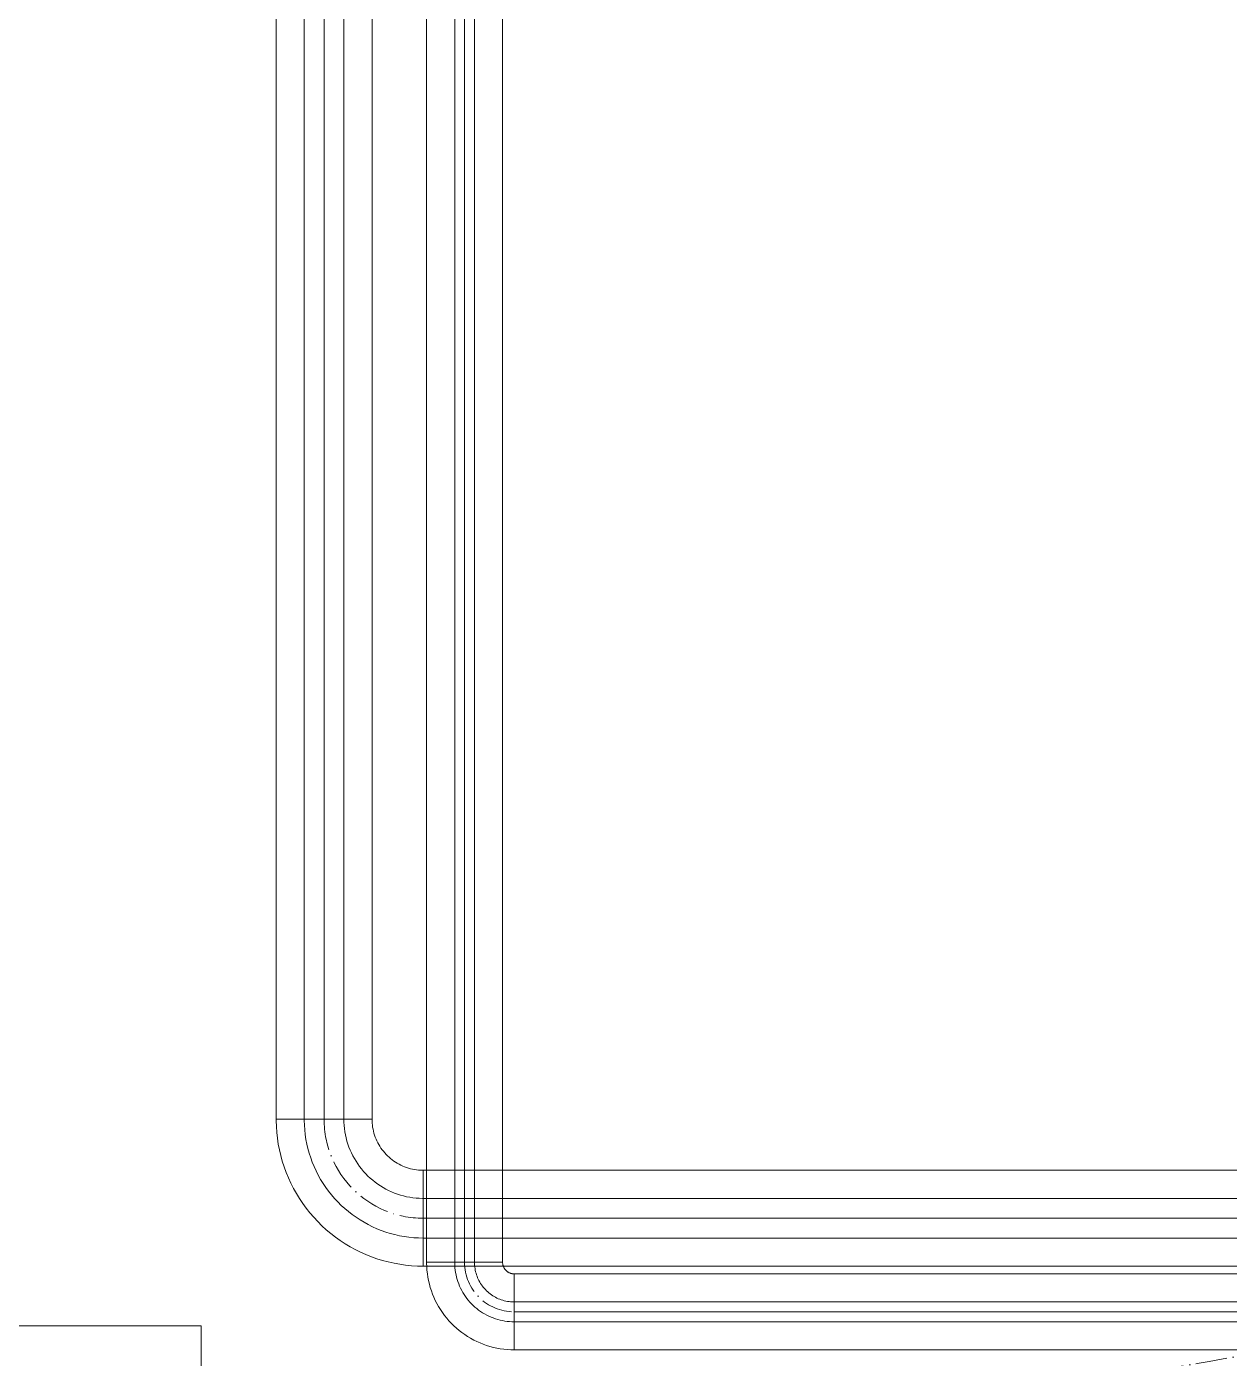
# Model space of a CAD drawing. Header units: millimetres. Extents: x -88595 to 880822, y -1054509 to -148035.
# Drawn here: x 292783 to 293168.1, y -278227.9 to -277801.3 of the extents above; entities that cross this region are included whole.
import ezdxf

# ---------------------------------------------------------------- set-up
doc = ezdxf.new("R2010")
doc.units = ezdxf.units.MM
doc.linetypes.add('$3$ADSK_Осевая', pattern=[14, 10, -2, 0, -2])
doc.linetypes.add('$5$ADSK_Осевая', pattern=[14, 10, -2, 0, -2])
for name, color, linetype, lineweight in [('Изоляция', 7, 'Continuous', 18), ('Трубопровод', 7, 'Continuous', 18), ('Трубопроводы', 7, 'Continuous', 18)]:
    doc.layers.add(name, color=color, linetype=linetype, lineweight=lineweight)

# ---------------------------------------------------------------- blocks, each defined once
blk = doc.blocks.new('$0$ADSK_МедьПайка_Отвод-гнутая труба - Отвод _гнутая труба_-V42-В_Координация_2 этаж ОВ3')
at = {"layer": 'Трубопроводы', "color": 134, "true_color": 0x00a6a6}
for p, q in [((6.35, 31.75), (-6.35, 31.75)), ((6.35, 31.75), (-6.35, 31.75)), ((-31.75, 6.35), (-31.75, -6.35)), ((-31.75, 6.35), (-31.75, -6.35))]:
    blk.add_line(p, q, dxfattribs=at)
at = {"layer": 'Трубопроводы', "color": 134, "true_color": 0x00a6a6, "flags": 128}
for points in [[(-31.75, -6.35), (-30.23, -6.32), (-28.71, -6.23), (-27.19, -6.08), (-25.68, -5.86), (-24.18, -5.59), (-22.69, -5.26), (-21.22, -4.87), (-19.77, -4.42), (-18.33, -3.91), (-16.91, -3.34), (-15.52, -2.72), (-14.16, -2.04), (-12.82, -1.31), (-11.51, -0.53), (-10.24, 0.3), (-9, 1.19), (-7.79, 2.12), (-6.63, 3.11), (-5.5, 4.13), (-4.42, 5.21), (-3.38, 6.32), (-2.38, 7.47), (-1.44, 8.67), (-0.54, 9.9), (0.31, 11.16), (1.11, 12.46), (1.85, 13.79), (2.54, 15.15), (3.18, 16.54), (3.76, 17.94), (4.28, 19.38), (4.75, 20.83), (5.16, 22.29), (5.51, 23.78), (5.8, 25.27), (6.02, 26.78), (6.19, 28.3), (6.3, 29.82), (6.35, 31.34), (6.35, 31.75)], [(-6.35, 31.75), (-6.37, 30.73), (-6.43, 29.72), (-6.53, 28.71), (-6.67, 27.7), (-6.86, 26.7), (-7.08, 25.71), (-7.34, 24.73), (-7.64, 23.76), (-7.98, 22.8), (-8.36, 21.86), (-8.77, 20.93), (-9.22, 20.02), (-9.71, 19.13), (-10.23, 18.26), (-10.79, 17.41), (-11.38, 16.58), (-12, 15.78), (-12.65, 15), (-13.34, 14.25), (-14.05, 13.53), (-14.8, 12.84), (-15.57, 12.17), (-16.36, 11.54), (-17.18, 10.94), (-18.03, 10.38), (-18.89, 9.84), (-19.78, 9.35), (-20.68, 8.89), (-21.61, 8.46), (-22.55, 8.08), (-23.5, 7.73), (-24.47, 7.42), (-25.45, 7.14), (-26.44, 6.91), (-27.43, 6.72), (-28.44, 6.57), (-29.45, 6.45), (-30.46, 6.38), (-31.48, 6.35), (-31.75, 6.35)]]:
    blk.add_lwpolyline(points, dxfattribs=at)
blk = doc.blocks.new('$0$ADSK_МедьПайка_Отвод-гнутая труба - Отвод _гнутая труба_-V44-В_Координация_2 этаж ОВ3')
at = {"layer": 'Трубопроводы', "color": 190, "true_color": 0x8000ff}
for p, q in [((3.18, 15.88), (-3.17, 15.88)), ((3.18, 15.88), (-3.17, 15.88)), ((-15.87, 3.18), (-15.87, -3.17)), ((-15.87, 3.18), (-15.87, -3.17))]:
    blk.add_line(p, q, dxfattribs=at)
at = {"layer": 'Трубопроводы', "color": 190, "true_color": 0x8000ff, "flags": 128}
for points in [[(-15.87, -3.17), (-15.11, -3.16), (-14.35, -3.11), (-13.59, -3.04), (-12.84, -2.93), (-12.09, -2.8), (-11.35, -2.63), (-10.61, -2.43), (-9.88, -2.21), (-9.16, -1.95), (-8.46, -1.67), (-7.76, -1.36), (-7.08, -1.02), (-6.41, -0.66), (-5.76, -0.27), (-5.12, 0.15), (-4.5, 0.6), (-3.9, 1.06), (-3.31, 1.55), (-2.75, 2.07), (-2.21, 2.6), (-1.69, 3.16), (-1.19, 3.74), (-0.72, 4.33), (-0.27, 4.95), (0.16, 5.58), (0.55, 6.23), (0.93, 6.9), (1.27, 7.58), (1.59, 8.27), (1.88, 8.97), (2.14, 9.69), (2.38, 10.41), (2.58, 11.15), (2.75, 11.89), (2.9, 12.64), (3.01, 13.39), (3.1, 14.15), (3.15, 14.91), (3.17, 15.67), (3.18, 15.88)], [(-3.17, 15.88), (-3.19, 15.37), (-3.22, 14.86), (-3.27, 14.35), (-3.34, 13.85), (-3.43, 13.35), (-3.54, 12.86), (-3.67, 12.37), (-3.82, 11.88), (-3.99, 11.4), (-4.18, 10.93), (-4.38, 10.47), (-4.61, 10.01), (-4.85, 9.56), (-5.11, 9.13), (-5.39, 8.7), (-5.69, 8.29), (-6, 7.89), (-6.33, 7.5), (-6.67, 7.13), (-7.03, 6.76), (-7.4, 6.42), (-7.78, 6.09), (-8.18, 5.77), (-8.59, 5.47), (-9.01, 5.19), (-9.45, 4.92), (-9.89, 4.67), (-10.34, 4.44), (-10.8, 4.23), (-11.27, 4.04), (-11.75, 3.86), (-12.23, 3.71), (-12.72, 3.57), (-13.22, 3.46), (-13.72, 3.36), (-14.22, 3.28), (-14.72, 3.23), (-15.23, 3.19), (-15.74, 3.18), (-15.87, 3.18)]]:
    blk.add_lwpolyline(points, dxfattribs=at)

msp = doc.modelspace()

# ---------------------------------------------------------------- linework, layer by layer
at = {"layer": 'Изоляция', "color": 190, "true_color": 0x8000ff}
for p, q in [((292911.07, -274533.07), (292911.07, -278197.12)), ((292935.42, -278197.12), (292935.42, -274533.07)), ((292935.42, -278197.12), (292911.07, -278197.12)), ((293272.38, -278200.83), (292939.12, -278200.83)), ((292939.12, -278225.17), (292939.12, -278200.83)), ((292939.12, -278225.17), (293272.38, -278225.17))]:
    msp.add_line(p, q, dxfattribs=at)
at = {"layer": 'Изоляция', "color": 134, "true_color": 0x00a6a6}
for p, q in [((292862.89, -274578.95), (292862.89, -278151.25)), ((292893.59, -278151.25), (292893.59, -274578.95)), ((292893.59, -278151.25), (292862.89, -278151.25)), ((293231.5, -278167.65), (292909.99, -278167.65)), ((292909.99, -278198.35), (292909.99, -278167.65)), ((292909.99, -278198.35), (293231.5, -278198.35))]:
    msp.add_line(p, q, dxfattribs=at)
at = {"layer": 'Изоляция', "color": 134, "true_color": 0x00a6a6, "flags": 128}
for points in [[(292909.99, -278198.35), (292908.11, -278198.31), (292906.23, -278198.2), (292904.36, -278198.01), (292902.49, -278197.75), (292900.64, -278197.41), (292898.8, -278197), (292896.98, -278196.52), (292895.18, -278195.96), (292893.4, -278195.33), (292891.65, -278194.63), (292889.93, -278193.86), (292888.24, -278193.03), (292886.59, -278192.12), (292884.98, -278191.16), (292883.4, -278190.12), (292881.87, -278189.03), (292880.38, -278187.87), (292878.94, -278186.66), (292877.55, -278185.39), (292876.21, -278184.06), (292874.92, -278182.69), (292873.69, -278181.26), (292872.52, -278179.78), (292871.41, -278178.26), (292870.36, -278176.7), (292869.38, -278175.09), (292868.45, -278173.45), (292867.6, -278171.77), (292866.81, -278170.06), (292866.1, -278168.32), (292865.45, -278166.55), (292864.87, -278164.75), (292864.37, -278162.94), (292863.94, -278161.11), (292863.58, -278159.26), (292863.3, -278157.39), (292863.09, -278155.52), (292862.96, -278153.64), (292862.9, -278151.76), (292862.89, -278151.25)], [(292893.59, -278151.25), (292893.61, -278151.91), (292893.65, -278152.56), (292893.71, -278153.21), (292893.8, -278153.86), (292893.92, -278154.51), (292894.06, -278155.15), (292894.23, -278155.78), (292894.43, -278156.41), (292894.65, -278157.03), (292894.89, -278157.64), (292895.16, -278158.24), (292895.45, -278158.82), (292895.76, -278159.4), (292896.1, -278159.96), (292896.46, -278160.51), (292896.84, -278161.04), (292897.24, -278161.56), (292897.66, -278162.06), (292898.11, -278162.55), (292898.57, -278163.01), (292899.05, -278163.46), (292899.55, -278163.89), (292900.06, -278164.3), (292900.59, -278164.68), (292901.13, -278165.05), (292901.69, -278165.39), (292902.26, -278165.71), (292902.85, -278166.01), (292903.45, -278166.29), (292904.05, -278166.54), (292904.67, -278166.76), (292905.29, -278166.96), (292905.92, -278167.14), (292906.56, -278167.29), (292907.21, -278167.41), (292907.86, -278167.51), (292908.51, -278167.58), (292909.16, -278167.63), (292909.82, -278167.65), (292909.99, -278167.65)]]:
    msp.add_lwpolyline(points, dxfattribs=at)
at = {"layer": 'Изоляция', "color": 190, "true_color": 0x8000ff, "flags": 128}
for points in [[(292939.12, -278225.17), (292938, -278225.15), (292936.88, -278225.09), (292935.76, -278224.97), (292934.65, -278224.82), (292933.55, -278224.62), (292932.45, -278224.37), (292931.37, -278224.08), (292930.3, -278223.75), (292929.24, -278223.38), (292928.2, -278222.96), (292927.17, -278222.5), (292926.17, -278222.01), (292925.18, -278221.47), (292924.22, -278220.89), (292923.28, -278220.28), (292922.37, -278219.62), (292921.48, -278218.94), (292920.62, -278218.21), (292919.8, -278217.46), (292919, -278216.67), (292918.23, -278215.85), (292917.5, -278215), (292916.8, -278214.12), (292916.14, -278213.21), (292915.52, -278212.28), (292914.93, -278211.32), (292914.38, -278210.35), (292913.87, -278209.35), (292913.4, -278208.33), (292912.98, -278207.29), (292912.59, -278206.24), (292912.25, -278205.17), (292911.95, -278204.09), (292911.69, -278202.99), (292911.48, -278201.89), (292911.31, -278200.78), (292911.18, -278199.67), (292911.11, -278198.55), (292911.07, -278197.43), (292911.07, -278197.12)], [(292935.42, -278197.12), (292935.42, -278197.27), (292935.43, -278197.42), (292935.45, -278197.57), (292935.47, -278197.71), (292935.49, -278197.86), (292935.53, -278198), (292935.56, -278198.15), (292935.61, -278198.29), (292935.66, -278198.43), (292935.71, -278198.57), (292935.77, -278198.7), (292935.84, -278198.83), (292935.91, -278198.96), (292935.98, -278199.09), (292936.07, -278199.21), (292936.15, -278199.33), (292936.24, -278199.45), (292936.34, -278199.56), (292936.44, -278199.67), (292936.54, -278199.78), (292936.65, -278199.88), (292936.76, -278199.98), (292936.88, -278200.07), (292937, -278200.16), (292937.12, -278200.24), (292937.25, -278200.32), (292937.38, -278200.39), (292937.51, -278200.46), (292937.64, -278200.52), (292937.78, -278200.57), (292937.92, -278200.62), (292938.06, -278200.67), (292938.2, -278200.71), (292938.35, -278200.74), (292938.49, -278200.77), (292938.64, -278200.79), (292938.78, -278200.81), (292938.93, -278200.82), (292939.08, -278200.82), (292939.12, -278200.83)]]:
    msp.add_lwpolyline(points, dxfattribs=at)
at = {"layer": 'Трубопровод', "color": 190, "linetype": 'Continuous', "true_color": 0x8000ff}
for p, q in [((292920.07, -274533.07), (292920.07, -278197.12)), ((292926.42, -278197.12), (292926.42, -274533.07)), ((293272.38, -278209.83), (292939.12, -278209.83)), ((292939.12, -278216.17), (293272.38, -278216.17))]:
    msp.add_line(p, q, dxfattribs=at)
at = {"layer": 'Трубопровод', "color": 190, "true_color": 0x8000ff}
for p, q in [((292923.24, -274533.07), (292923.24, -278197.12)), ((292923.24, -274533.07), (292923.24, -278197.12)), ((293272.38, -278213), (292939.12, -278213)), ((293272.38, -278213), (292939.12, -278213))]:
    msp.add_line(p, q, dxfattribs=at)
at = {"layer": 'Трубопровод', "color": 134, "linetype": 'Continuous', "true_color": 0x00a6a6}
for p, q in [((292871.89, -274578.95), (292871.89, -278151.25)), ((292884.59, -278151.25), (292884.59, -274578.95)), ((293231.5, -278176.65), (292909.99, -278176.65)), ((292909.99, -278189.35), (293231.5, -278189.35))]:
    msp.add_line(p, q, dxfattribs=at)
at = {"layer": 'Трубопровод', "color": 134, "true_color": 0x00a6a6}
for p, q in [((292878.24, -274578.95), (292878.24, -278151.25)), ((292878.24, -274578.95), (292878.24, -278151.25)), ((293231.5, -278183), (292909.99, -278183)), ((293231.5, -278183), (292909.99, -278183))]:
    msp.add_line(p, q, dxfattribs=at)
at = {"layer": 'Трубопровод', "color": 24, "linetype": 'Continuous', "true_color": 0xa52900}
msp.add_line((292838.84, -278217.49), (290721.38, -278217.49), dxfattribs=at)
at = {"layer": 'Трубопровод', "color": 24, "true_color": 0xa52900}
msp.add_line((292838.84, -278217.49), (292838.84, -278249.49), dxfattribs=at)
at = {"layer": 'Трубопроводы', "color": 134, "linetype": '$5$ADSK_Осевая', "true_color": 0x00a6a6}
msp.add_arc((292909.99, -278151.25), 31.75, 180, 270, dxfattribs=at)
at = {"layer": 'Трубопроводы', "color": 190, "linetype": '$5$ADSK_Осевая', "true_color": 0x8000ff}
msp.add_arc((292939.12, -278197.12), 15.88, 180, 270, dxfattribs=at)
at = {"layer": 'Трубопроводы', "color": 24, "linetype": '$3$ADSK_Осевая', "true_color": 0xa52900}
msp.add_open_spline([(293333.25, -278195.01), (293055.89, -278251.6), (293055.89, -278251.6), (292838.84, -278233.49)], degree=3, dxfattribs=at)

# ---------------------------------------------------------------- block references
at = {"layer": 'Трубопроводы', "color": 134, "true_color": 0x00a6a6, "xscale": -1}
msp.add_blockref('$0$ADSK_МедьПайка_Отвод-гнутая труба - Отвод _гнутая труба_-V42-В_Координация_2 этаж ОВ3', (292878.24, -278183), dxfattribs=at)
at = {"layer": 'Трубопроводы', "color": 190, "true_color": 0x8000ff, "xscale": -1}
msp.add_blockref('$0$ADSK_МедьПайка_Отвод-гнутая труба - Отвод _гнутая труба_-V44-В_Координация_2 этаж ОВ3', (292923.24, -278213), dxfattribs=at)

doc.saveas('drawing.dxf')
